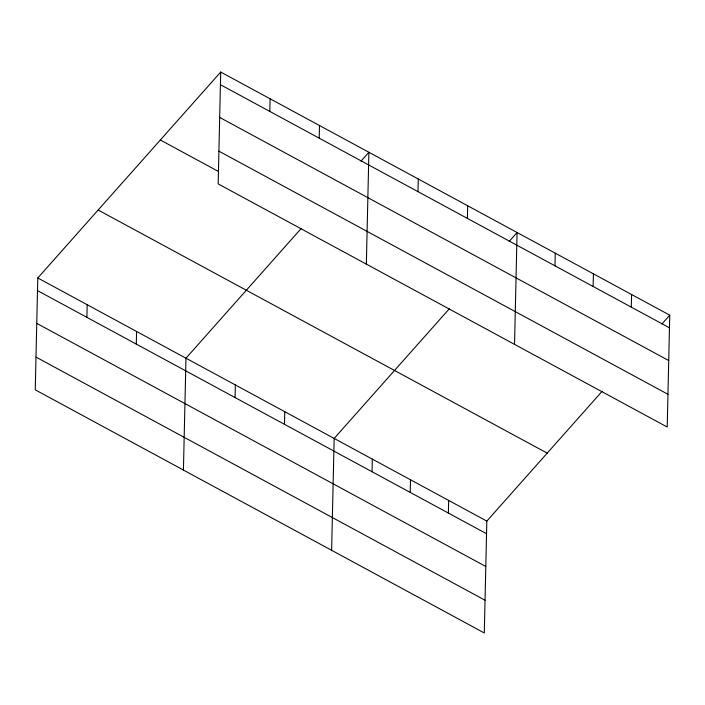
<?xml version="1.0" encoding="UTF-8"?>
<svg xmlns="http://www.w3.org/2000/svg" width="705" height="705" viewBox="0 0 705 705"><rect width="100%" height="100%" fill="white"/><g stroke="black" fill="none" stroke-linecap="round" stroke-linejoin="round"><path stroke-width="1.06" d="M220.709 72.042L218.171 183.899L667.212 427.027L669.75 315.17L220.709 72.042L37.788 277.973L35.25 389.83L484.291 632.958L486.829 521.101L602.158 391.266M86.9 317.356L87.182 304.719M136.294 344.093L136.576 331.465M183.432 470.059L185.97 358.202L301.299 228.376M235.082 397.585L235.364 384.948M269.812 111.425L270.103 98.788M284.476 424.331L284.758 411.694M319.206 138.171L319.497 125.534M331.614 550.297L334.161 438.439L449.482 308.605M366.353 264.137L368.891 152.28L360.986 161.172M372.037 471.733L372.328 459.105M410.204 492.398L410.495 479.77M417.994 191.654L418.285 179.017M448.38 513.064L448.662 500.435M467.397 218.4L467.679 205.763M514.535 344.366L517.073 232.509L509.169 241.41M554.958 265.811L555.24 253.174M593.125 286.477L593.416 273.84M631.292 307.142L631.583 294.505M661.845 324.071L669.75 315.17M220.418 84.679L669.459 327.807M219.678 117.427L668.719 360.546M218.911 151.161L667.952 394.28M160.343 140.004L218.453 171.465M98.154 210.019L547.195 453.139M37.788 277.973L486.829 521.101M37.506 290.61L486.547 533.729M36.757 323.357L485.798 566.476M35.99 357.091L485.04 600.211"/></g></svg>
